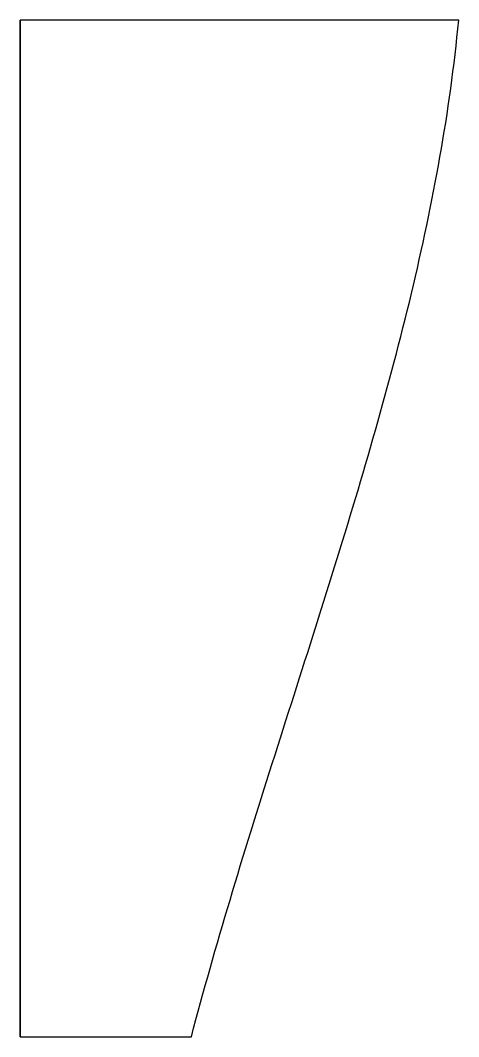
# Model space of a CAD drawing. Extents: x 0 to 41, y 0 to 95.
import ezdxf

# ---------------------------------------------------------------- set-up
doc = ezdxf.new("R2010")
doc.units = 0

msp = doc.modelspace()

# ---------------------------------------------------------------- linework, layer by layer
at = {"layer": 'AXIS'}
msp.add_line((0, 0), (0, 95), dxfattribs=at)
at = {"layer": 'PROFILE'}
msp.add_lwpolyline([(0, 0), (16, 0), (16.211204, 0.798319), (16.424612, 1.596639), (16.640165, 2.394958), (16.857806, 3.193277), (17.07748, 3.991597), (17.299128, 4.789916), (17.522695, 5.588235), (17.748122, 6.386555), (17.975354, 7.184874), (18.204332, 7.983193), (18.435, 8.781513), (18.667302, 9.579832), (18.90118, 10.378151), (19.136576, 11.176471), (19.373435, 11.97479), (19.6117, 12.773109), (19.851312, 13.571429), (20.092216, 14.369748), (20.334354, 15.168067), (20.577669, 15.966387), (20.822105, 16.764706), (21.067604, 17.563025), (21.314109, 18.361345), (21.561564, 19.159664), (21.809912, 19.957983), (22.059095, 20.756303), (22.309056, 21.554622), (22.559739, 22.352941), (22.811087, 23.151261), (23.063043, 23.94958), (23.315549, 24.747899), (23.568549, 25.546218), (23.821985, 26.344538), (24.075802, 27.142857), (24.329941, 27.941176), (24.584346, 28.739496), (24.83896, 29.537815), (25.093726, 30.336134), (25.348587, 31.134454), (25.603485, 31.932773), (25.858365, 32.731092), (26.113169, 33.529412), (26.36784, 34.327731), (26.622321, 35.12605), (26.876555, 35.92437), (27.130486, 36.722689), (27.384055, 37.521008), (27.637207, 38.319328), (27.889884, 39.117647), (28.142029, 39.915966), (28.393586, 40.714286), (28.644497, 41.512605), (28.894705, 42.310924), (29.144154, 43.109244), (29.392787, 43.907563), (29.640545, 44.705882), (29.887374, 45.504202), (30.133215, 46.302521), (30.378011, 47.10084), (30.621706, 47.89916), (30.864243, 48.697479), (31.105565, 49.495798), (31.345614, 50.294118), (31.584334, 51.092437), (31.821667, 51.890756), (32.057558, 52.689076), (32.291948, 53.487395), (32.524781, 54.285714), (32.756, 55.084034), (32.985549, 55.882353), (33.213369, 56.680672), (33.439404, 57.478992), (33.663597, 58.277311), (33.885891, 59.07563), (34.106229, 59.87395), (34.324555, 60.672269), (34.54081, 61.470588), (34.754939, 62.268908), (34.966884, 63.067227), (35.176588, 63.865546), (35.383995, 64.663866), (35.589046, 65.462185), (35.791687, 66.260504), (35.991858, 67.058824), (36.189504, 67.857143), (36.384568, 68.655462), (36.576992, 69.453782), (36.766719, 70.252101), (36.953693, 71.05042), (37.137857, 71.848739), (37.319153, 72.647059), (37.497525, 73.445378), (37.672916, 74.243697), (37.845268, 75.042017), (38.014525, 75.840336), (38.18063, 76.638655), (38.343525, 77.436975), (38.503155, 78.235294), (38.659461, 79.033613), (38.812387, 79.831933), (38.961877, 80.630252), (39.107872, 81.428571), (39.250316, 82.226891), (39.389152, 83.02521), (39.524323, 83.823529), (39.655773, 84.621849), (39.783443, 85.420168), (39.907278, 86.218487), (40.027219, 87.016807), (40.143211, 87.815126), (40.255197, 88.613445), (40.363118, 89.411765), (40.466919, 90.210084), (40.566542, 91.008403), (40.661931, 91.806723), (40.753028, 92.605042), (40.839777, 93.403361), (40.92212, 94.201681), (41, 95), (0, 95)], close=True, dxfattribs=at)

doc.saveas('drawing.dxf')
